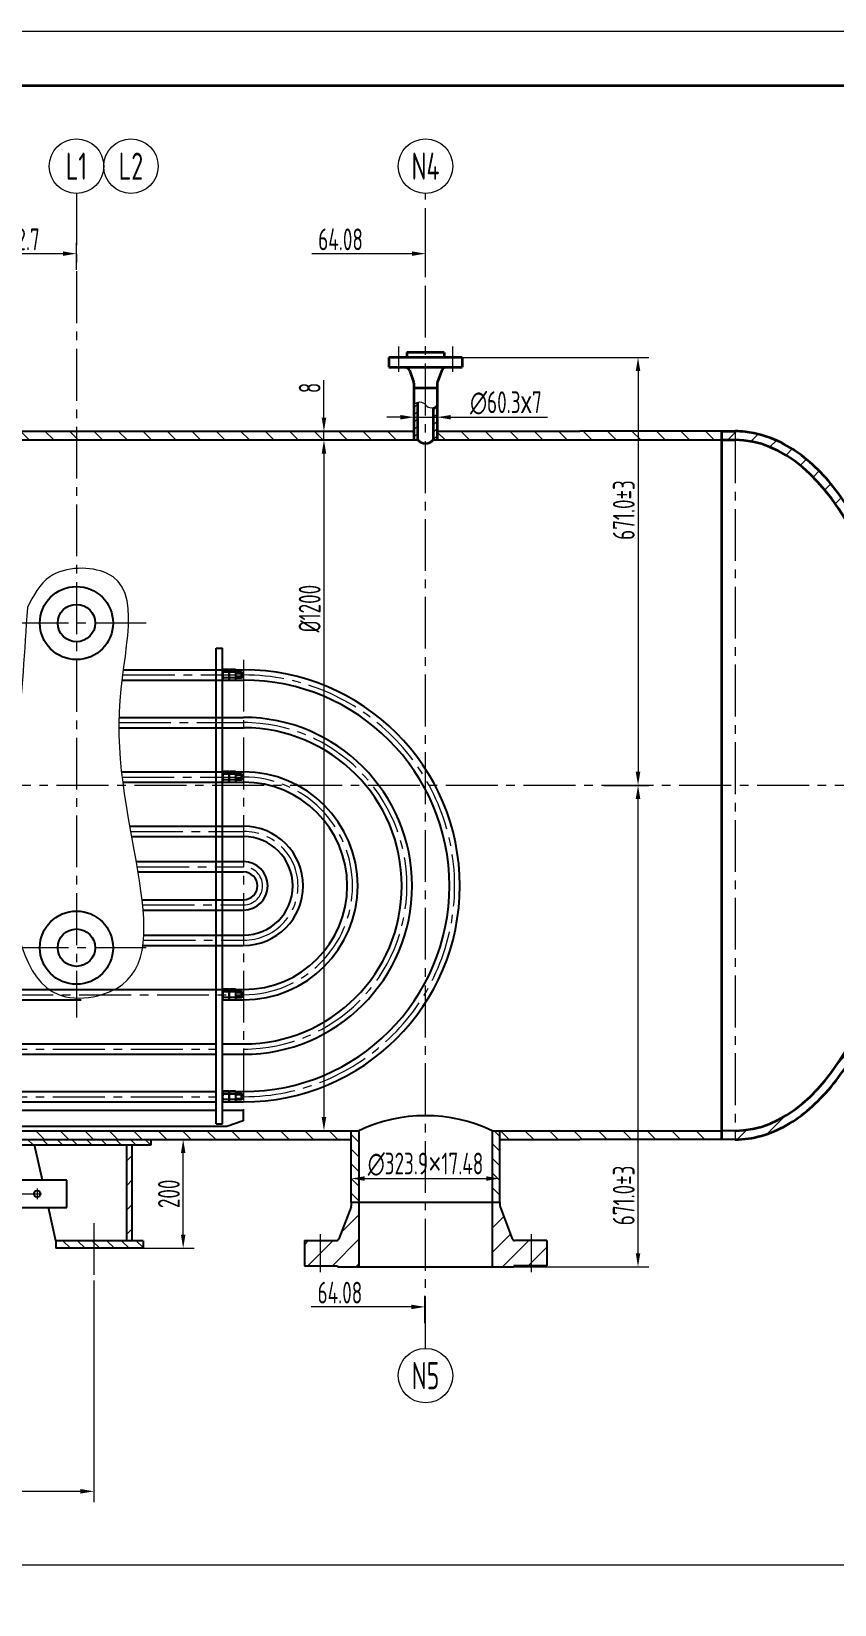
# Model space of a CAD drawing. Header units: millimetres. Extents: x 5765 to 6606, y -201 to 393.
# Drawn here: x 6173.1 to 6320.5, y 104.4 to 393.4 of the extents above; entities that cross this region are included whole.
import ezdxf
from ezdxf.enums import TextEntityAlignment as Align

# ---------------------------------------------------------------- set-up
doc = ezdxf.new("R2010")
doc.units = ezdxf.units.MM
doc.linetypes.add('CENTER2', pattern=[28.575, 19.05, -3.175, 3.175, -3.175])
for name, color, linetype, lineweight in [('1粗实线', 7, 'Continuous', 35), ('2细实线', 3, 'Continuous', 13), ('3中心线', 1, 'CENTER2', 13), ('6剖面线', 6, 'Continuous', 13), ('7文本', 2, 'Continuous', 13), ('8标注', 3, 'Continuous', 13), ('9图表', 4, 'Continuous', 13)]:
    doc.layers.add(name, color=color, linetype=linetype, lineweight=lineweight)
doc.styles.add('lanpec', font='bpec_e.shx', dxfattribs={"width": 0.75, "bigfont": 'hztxt.shx'})
doc.styles.add('lanpec-dim', font='bpec_e.shx', dxfattribs={"width": 0.75})
doc.dimstyles.new('lanpec', dxfattribs={"dimtxt": 4, "dimasz": 2.5, "dimexe": 2, "dimexo": 0, "dimtad": 1, "dimdsep": 46, "dimtxsty": 'lanpec-dim', "dimcen": 2.5, "dimclrd": 256, "dimclre": 256, "dimclrt": 256, "dimazin": 0, "dimtfac": 1, "dimtmove": 0, "dimatfit": 3, "dimfxl": 1, "dimlwd": -1, "dimlwe": -1, "dimarcsym": 0})
doc.dimstyles.new('lanpec$0', dxfattribs={"dimscale": 10, "dimtxt": 4, "dimasz": 2.5, "dimexe": 2, "dimexo": 0, "dimtad": 1, "dimdec": 1, "dimdsep": 46, "dimtxsty": 'lanpec-dim', "dimcen": 0.09, "dimclrd": 256, "dimclre": 256, "dimclrt": 256, "dimadec": 1, "dimazin": 0, "dimtfac": 0.707, "dimtdec": 1, "dimtmove": 0, "dimatfit": 3, "dimfxl": 1, "dimarcsym": 0})
pattern_1 = [(135, (0, -6.19), (-2.245064, -2.245064), [])]

# ---------------------------------------------------------------- blocks, each defined once
blk = doc.blocks.new('A1')
at = {"layer": '1粗实线'}
blk.add_lwpolyline([(-816, 10), (-10, 10), (-10, 584), (-816, 584)], close=True, dxfattribs=at)
at = {"layer": '9图表'}
blk.add_lwpolyline([(-841, 0), (0, 0), (0, 594), (-841, 594)], close=True, dxfattribs=at)
blk = doc.blocks.new('*D49')
at = {"layer": '8标注', "transparency": 16777216}
for p, q in [((6335.57, 254.91), (6335.57, 109.67)), ((5857.9, 236.45), (5857.9, 109.67)), ((5860.4, 111.67), (6333.07, 111.67))]:
    blk.add_line(p, q, dxfattribs=at)
for points in [[(5860.4, 112.09), (5860.4, 111.25), (5857.9, 111.67)], [(6333.07, 112.09), (6333.07, 111.25), (6335.57, 111.67)]]:
    blk.add_solid(points, dxfattribs=at)
at = {"layer": 'Defpoints', "color": 0, "transparency": 16777216}
for p in [(6335.57, 254.91), (5857.9, 236.45), (6335.57, 111.67)]:
    blk.add_point(p, dxfattribs=at)
at = {"layer": '8标注', "transparency": 16777216, "insert": (6096.73, 114.3), "char_height": 4, "attachment_point": 5, "style": 'lanpec-dim'}
blk.add_mtext('7701.343', dxfattribs=at)
blk = doc.blocks.new('*D50')
at = {"layer": '8标注', "transparency": 16777216}
for p, q in [((6226.76, 318.37), (6228.76, 318.37)), ((6226.76, 315.87), (6226.76, 193.95)), ((6226.76, 191.45), (6228.76, 191.45))]:
    blk.add_line(p, q, dxfattribs=at)
for points in [[(6226.35, 315.87), (6227.18, 315.87), (6226.76, 318.37)], [(6226.35, 193.95), (6227.18, 193.95), (6226.76, 191.45)]]:
    blk.add_solid(points, dxfattribs=at)
at = {"layer": 'Defpoints', "color": 0, "transparency": 16777216}
for p in [(6226.76, 318.37), (6226.76, 191.45), (6226.76, 191.45)]:
    blk.add_point(p, dxfattribs=at)
at = {"layer": '8标注', "transparency": 16777216, "insert": (6224.14, 287.39), "char_height": 4, "attachment_point": 5, "rotation": 90, "style": 'lanpec-dim'}
blk.add_mtext('%%C1200', dxfattribs=at)
blk = doc.blocks.new('*D41')
at = {"layer": '8标注', "transparency": 16777216}
for p, q in [((6231.76, 182.67), (6231.76, 184.67)), ((6234.26, 182.67), (6256.56, 182.67)), ((6259.06, 181.28), (6259.06, 184.67))]:
    blk.add_line(p, q, dxfattribs=at)
for points in [[(6234.26, 183.08), (6234.26, 182.25), (6231.76, 182.67)], [(6256.56, 183.08), (6256.56, 182.25), (6259.06, 182.67)]]:
    blk.add_solid(points, dxfattribs=at)
at = {"layer": 'Defpoints', "color": 0, "transparency": 16777216}
for p in [(6231.76, 182.67), (6259.06, 182.67), (6259.06, 181.28)]:
    blk.add_point(p, dxfattribs=at)
at = {"layer": '8标注', "transparency": 16777216, "insert": (6245.41, 185.29), "char_height": 4, "attachment_point": 5, "style": 'lanpec-dim'}
blk.add_mtext('∅323.9{\\fArial|b0|i0|c0|p34;×}17.48', dxfattribs=at)
blk = doc.blocks.new('*D43')
at = {"layer": '8标注', "transparency": 16777216}
for p, q in [((6226.76, 322.47), (6226.76, 329.34)), ((6231.29, 319.97), (6224.76, 319.97)), ((6230.76, 318.37), (6224.76, 318.37)), ((6226.76, 318.37), (6226.76, 319.97)), ((6226.76, 315.87), (6226.76, 313.37))]:
    blk.add_line(p, q, dxfattribs=at)
for points in [[(6226.35, 322.47), (6227.18, 322.47), (6226.76, 319.97)], [(6226.35, 315.87), (6227.18, 315.87), (6226.76, 318.37)]]:
    blk.add_solid(points, dxfattribs=at)
at = {"layer": 'Defpoints', "color": 0, "transparency": 16777216}
for p in [(6226.76, 319.97), (6230.76, 318.37), (6231.29, 319.97)]:
    blk.add_point(p, dxfattribs=at)
at = {"layer": '8标注', "transparency": 16777216, "insert": (6224.14, 327.94), "char_height": 4, "attachment_point": 5, "rotation": 90, "style": 'lanpec-dim'}
blk.add_mtext('8', dxfattribs=at)
blk = doc.blocks.new('管口号')
at = {"layer": '2细实线'}
blk.add_circle((0, 5), 5, dxfattribs=at)
at = {"layer": '7文本', "style": 'lanpec', "width": 0.75}
blk.add_attdef('N', text='', height=5, dxfattribs=at).set_placement((0, 5), align=Align.MIDDLE_CENTER)
blk = doc.blocks.new('*D48')
at = {"layer": '8标注', "transparency": 16777216}
for p, q in [((6278.15, 254.91), (6286.42, 254.91)), ((6284.42, 168.95), (6284.42, 252.41)), ((6249.34, 166.45), (6286.42, 166.45))]:
    blk.add_line(p, q, dxfattribs=at)
for points in [[(6284, 252.41), (6284.84, 252.41), (6284.42, 254.91)], [(6284, 168.95), (6284.84, 168.95), (6284.42, 166.45)]]:
    blk.add_solid(points, dxfattribs=at)
at = {"layer": 'Defpoints', "color": 0, "transparency": 16777216}
for p in [(6278.15, 254.91), (6284.42, 254.91), (6249.34, 166.45)]:
    blk.add_point(p, dxfattribs=at)
at = {"layer": '8标注', "transparency": 16777216, "insert": (6281.79, 179.56), "char_height": 4, "attachment_point": 5, "rotation": 90, "style": 'lanpec-dim'}
blk.add_mtext('671.0±3', dxfattribs=at)
blk = doc.blocks.new('*D54')
at = {"layer": '8标注', "transparency": 16777216}
for p, q in [((6018.56, 163.73), (6018.56, 123.19)), ((6184.55, 163.91), (6184.55, 123.19)), ((6021.06, 125.19), (6182.05, 125.19))]:
    blk.add_line(p, q, dxfattribs=at)
for points in [[(6021.06, 125.61), (6021.06, 124.77), (6018.56, 125.19)], [(6182.05, 125.61), (6182.05, 124.77), (6184.55, 125.19)]]:
    blk.add_solid(points, dxfattribs=at)
at = {"layer": 'Defpoints', "color": 0, "transparency": 16777216}
for p in [(6018.56, 163.73), (6184.55, 163.91), (6184.55, 125.19)]:
    blk.add_point(p, dxfattribs=at)
at = {"layer": '8标注', "transparency": 16777216, "insert": (6101.56, 127.81), "char_height": 4, "attachment_point": 5, "style": 'lanpec-dim'}
blk.add_mtext('2700%%P3', dxfattribs=at)
blk = doc.blocks.new('*D60')
at = {"layer": '8标注', "transparency": 16777216}
for p, q in [((6195.05, 189.85), (6202.92, 189.85)), ((6200.92, 172.35), (6200.92, 187.35)), ((6193.55, 169.85), (6202.92, 169.85))]:
    blk.add_line(p, q, dxfattribs=at)
for points in [[(6200.51, 187.35), (6201.34, 187.35), (6200.92, 189.85)], [(6200.51, 172.35), (6201.34, 172.35), (6200.92, 169.85)]]:
    blk.add_solid(points, dxfattribs=at)
at = {"layer": 'Defpoints', "color": 0, "transparency": 16777216}
for p in [(6195.05, 189.85), (6200.92, 189.85), (6193.55, 169.85)]:
    blk.add_point(p, dxfattribs=at)
at = {"layer": '8标注', "transparency": 16777216, "insert": (6198.3, 179.85), "char_height": 4, "attachment_point": 5, "rotation": 90, "style": 'lanpec-dim'}
blk.add_mtext('200', dxfattribs=at)
blk = doc.blocks.new('*D55')
at = {"layer": '8标注', "transparency": 16777216}
for p, q in [((6243.28, 322.56), (6243.28, 324.56)), ((6247.55, 321.22), (6247.55, 324.56)), ((6240.78, 322.56), (6238.28, 322.56)), ((6243.28, 322.56), (6247.55, 322.56)), ((6250.05, 322.56), (6267.78, 322.56))]:
    blk.add_line(p, q, dxfattribs=at)
for points in [[(6240.78, 322.97), (6240.78, 322.14), (6243.28, 322.56)], [(6250.05, 322.97), (6250.05, 322.14), (6247.55, 322.56)]]:
    blk.add_solid(points, dxfattribs=at)
at = {"layer": 'Defpoints', "color": 0, "transparency": 16777216}
for p in [(6243.28, 322.56), (6247.55, 322.56), (6247.55, 321.22)]:
    blk.add_point(p, dxfattribs=at)
at = {"layer": '8标注', "transparency": 16777216, "insert": (6260.17, 325.18), "char_height": 4, "attachment_point": 5, "style": 'lanpec-dim'}
blk.add_mtext('∅60.3{\\fArial|b0|i0|c0|p34;x}7', dxfattribs=at)
blk = doc.blocks.new('*D58')
at = {"layer": '8标注', "transparency": 16777216}
for p, q in [((6248.84, 333.52), (6286.42, 333.52)), ((6284.42, 331.02), (6284.42, 257.41)), ((6278.15, 254.91), (6286.42, 254.91))]:
    blk.add_line(p, q, dxfattribs=at)
for points in [[(6284, 331.02), (6284.84, 331.02), (6284.42, 333.52)], [(6284, 257.41), (6284.84, 257.41), (6284.42, 254.91)]]:
    blk.add_solid(points, dxfattribs=at)
at = {"layer": 'Defpoints', "color": 0, "transparency": 16777216}
for p in [(6248.84, 333.52), (6278.15, 254.91), (6284.42, 254.91)]:
    blk.add_point(p, dxfattribs=at)
at = {"layer": '8标注', "transparency": 16777216, "insert": (6281.8, 305.5), "char_height": 4, "attachment_point": 5, "rotation": 90, "style": 'lanpec-dim'}
blk.add_mtext('671.0±3', dxfattribs=at)
blk = doc.blocks.new('*D72')
at = {"layer": '8标注', "transparency": 16777216}
for p, q in [((6181.33, 349.65), (6181.33, 354.61)), ((6178.83, 352.61), (6167.31, 352.61))]:
    blk.add_line(p, q, dxfattribs=at)
blk.add_solid([(6178.83, 353.03), (6178.83, 352.2), (6181.33, 352.61)], dxfattribs=at)
at = {"layer": 'Defpoints', "color": 0, "transparency": 16777216}
for p in [(6181.33, 352.61), (6148.63, 349.65), (6181.33, 349.65)]:
    blk.add_point(p, dxfattribs=at)
at = {"layer": '8标注', "transparency": 16777216, "insert": (6171.55, 355.24), "char_height": 4, "attachment_point": 5, "style": 'lanpec-dim'}
blk.add_mtext('32.7', dxfattribs=at)
blk = doc.blocks.new('_None')
blk = doc.blocks.new('*D73')
at = {"layer": '8标注', "transparency": 16777216}
for p, q in [((6245.41, 349.65), (6245.41, 354.61)), ((6242.91, 352.61), (6224.52, 352.61))]:
    blk.add_line(p, q, dxfattribs=at)
blk.add_solid([(6242.91, 353.03), (6242.91, 352.2), (6245.41, 352.61)], dxfattribs=at)
at = {"layer": 'Defpoints', "color": 0, "transparency": 16777216}
for p in [(6245.41, 352.61), (6181.33, 349.65), (6245.41, 349.65)]:
    blk.add_point(p, dxfattribs=at)
at = {"layer": '8标注', "transparency": 16777216, "insert": (6229.81, 355.24), "char_height": 4, "attachment_point": 5, "style": 'lanpec-dim'}
blk.add_mtext('64.08', dxfattribs=at)
blk = doc.blocks.new('*D76')
at = {"layer": '8标注', "transparency": 16777216}
for p, q in [((6242.79, 159.08), (6224.4, 159.08)), ((6245.29, 156.11), (6245.29, 161.08))]:
    blk.add_line(p, q, dxfattribs=at)
blk.add_solid([(6242.79, 159.49), (6242.79, 158.66), (6245.29, 159.08)], dxfattribs=at)
at = {"layer": 'Defpoints', "color": 0, "transparency": 16777216}
for p in [(6245.29, 159.08), (6181.21, 156.11), (6245.29, 156.11)]:
    blk.add_point(p, dxfattribs=at)
at = {"layer": '8标注', "transparency": 16777216, "insert": (6229.69, 161.7), "char_height": 4, "attachment_point": 5, "style": 'lanpec-dim'}
blk.add_mtext('64.08', dxfattribs=at)

msp = doc.modelspace()

# ---------------------------------------------------------------- hatches: boundary and pattern name
at = {"layer": '6剖面线'}
h = msp.add_hatch(dxfattribs=at)
h.set_pattern_fill('ANSI31', color=256, scale=0.3, style=0)
h.set_pattern_definition([(45, (4707.1285, 1258.6041), (-0.6735192, 0.6735192), [])])
h.paths.add_polyline_path([(6243.996, 325.311, 0.1674325), (6243.276, 324.824), (6243.276, 318.372), (6243.996, 318.372)])
h.paths.add_polyline_path([(6247.548, 324.824, -0.1674325), (6246.828, 324.336), (6246.828, 318.372), (6247.548, 318.372)])
h = msp.add_hatch(dxfattribs=at)
h.set_pattern_fill('ANSI31', color=256, angle=90, style=0)
h.set_pattern_definition(pattern_1)
h.paths.add_polyline_path([(6092.63, 319.972), (6081.22, 319.972), (6081.22, 318.372), (6092.63, 318.372)])
h.paths.add_polyline_path([(6243.276, 319.972), (6181.33, 319.972), (6181.33, 318.372), (6243.276, 318.372)])
h.paths.add_polyline_path([(6181.33, 319.972), (6148.63, 319.972), (6148.63, 318.372), (6181.33, 318.372)])
h.paths.add_polyline_path([(6148.63, 319.972), (6092.63, 319.972), (6092.63, 318.372), (6148.63, 318.372)])
h.paths.add_polyline_path([(6299.733, 319.972), (6273.753, 319.972), (6247.548, 319.972), (6247.548, 318.372), (6273.753, 318.372), (6299.733, 318.372)])
h = msp.add_hatch(dxfattribs=at)
h.set_pattern_fill('ANSI31', color=256, style=0)
h.set_pattern_definition([(45, (0, -6.19), (-2.245064, 2.245064), [])])
edge = h.paths.add_edge_path()
edge.add_spline(control_points=[(6302.233, 189.842), (6303.858, 189.842), (6305.483, 190.07), (6308.677, 190.967), (6310.247, 191.636), (6314.648, 194.159), (6317.361, 196.535), (6322.331, 202.527), (6324.59, 206.145), (6328.543, 214.38), (6330.237, 218.998), (6332.96, 228.93), (6333.99, 234.245), (6335.323, 245.217), (6335.626, 250.874), (6335.485, 262.153), (6335.041, 267.773), (6333.435, 278.603), (6332.273, 283.811), (6329.302, 293.469), (6327.492, 297.918), (6323.329, 305.766), (6320.976, 309.164), (6315.838, 314.678), (6313.05, 316.795), (6308.174, 319.07), (6306.168, 319.646), (6303.507, 319.937), (6302.87, 319.972), (6302.233, 319.972)], knot_values=[3.1415927, 3.1415927, 3.1415927, 3.1415927, 3.281154, 3.281154, 3.4207154, 3.4207154, 3.6840495, 3.6840495, 3.9473836, 3.9473836, 4.2107177, 4.2107177, 4.4740518, 4.4740518, 4.737386, 4.737386, 5.0007201, 5.0007201, 5.2640542, 5.2640542, 5.5273883, 5.5273883, 5.7907224, 5.7907224, 6.0540566, 6.0540566, 6.22848, 6.22848, 6.2831853, 6.2831853, 6.2831853, 6.2831853], degree=3, periodic=0)
edge.add_line((6302.233, 319.972), (6302.233, 318.372))
edge.add_ellipse((6302.233, 254.907), major_axis=(0, 63.465), ratio=0.5, start_angle=180, end_angle=360, ccw=False)
edge.add_line((6302.233, 191.442), (6302.233, 189.842))
h.paths.add_polyline_path([(6302.233, 319.972), (6300.773, 319.972, -0.2410799), (6300.253, 318.989, -0.1511721), (6299.733, 318.54), (6299.733, 318.372), (6302.233, 318.372)])
h.paths.add_polyline_path([(6300.773, 319.972), (6299.733, 319.972), (6299.733, 318.54, 0.1511721), (6300.253, 318.989, 0.2410799)], flags=17)
h.paths.add_polyline_path([(6302.233, 191.442), (6299.733, 191.442), (6299.733, 189.842), (6302.233, 189.842)])
h = msp.add_hatch(dxfattribs=at)
h.set_pattern_fill('ANSI31', color=256, angle=90, style=0)
h.set_pattern_definition(pattern_1)
h.paths.add_polyline_path([(6299.733, 191.446), (6259.062, 191.446), (6259.062, 189.846), (6299.733, 189.846)])
h.paths.add_polyline_path([(6119.93, 191.446), (6119.93, 189.846), (6231.762, 189.846), (6231.762, 191.446)])
h.paths.add_polyline_path([(6092.63, 189.846), (6092.63, 191.446), (6081.22, 191.446), (6081.22, 189.846)])
h = msp.add_hatch(dxfattribs=at)
h.set_pattern_fill('ANSI31', color=256, scale=0.6, angle=90, style=0)
h.set_pattern_definition([(135, (6231.4326, 182.9802), (-1.34704, -1.34704), [])])
h.paths.add_polyline_path([(6233.162, 178.246), (6231.762, 178.246), (6231.762, 191.446), (6233.162, 191.446)])
h.paths.add_polyline_path([(6259.062, 178.246), (6257.662, 178.246), (6257.662, 191.446), (6259.062, 191.446)])
h = msp.add_hatch(dxfattribs=at)
h.set_pattern_fill('ANSI31', color=256, scale=0.6, angle=90, style=0)
h.set_pattern_definition([(135, (6183.601, 189.392), (-1.34704, -1.34704), [])])
h.paths.add_polyline_path([(6187.415, 189.846), (6182.159, 189.846), (6182.159, 188.846), (6187.415, 188.846)])
h.paths.add_polyline_path([(6182.159, 188.846), (6182.159, 189.846), (6170.05, 189.846), (6170.05, 188.846)])
h.paths.add_polyline_path([(6187.415, 189.846), (6187.415, 188.846), (6195.05, 188.846), (6195.05, 189.846)])
h = msp.add_hatch(dxfattribs=at)
h.set_pattern_fill('ANSI31', color=256, style=0)
h.set_pattern_definition([(45, (4768.352, 1215.309), (-2.245064, 2.245064), [])])
h.paths.add_polyline_path([(6191.55, 188.846), (6190.55, 188.846), (6190.55, 171.246), (6191.55, 171.246)])
h = msp.add_hatch(dxfattribs=at)
h.set_pattern_fill('ANSI31', color=256, style=0)
h.set_pattern_definition([(45, (6013.491, 1222.529), (-2.245064, 2.245064), [])])
h.paths.add_polyline_path([(6264.782, 171.256), (6263.282, 171.256), (6263.282, 166.646), (6264.782, 166.646)])
h.paths.add_polyline_path([(6266.282, 171.256), (6264.782, 171.256), (6264.782, 166.646), (6266.282, 166.646)])
h.paths.add_polyline_path([(6263.282, 166.646), (6261.602, 166.646), (6261.602, 166.446), (6257.662, 166.446), (6257.662, 178.246), (6259.062, 178.246), (6259.062, 177.638, 0.09138), (6259.095, 177.46), (6261.339, 171.578, 0.3110597), (6261.807, 171.256), (6263.282, 171.256)])
h.paths.add_polyline_path([(6267.662, 166.646), (6266.282, 166.646), (6266.282, 171.256), (6267.662, 171.256)])
h.paths.add_polyline_path([(6233.162, 166.446), (6229.222, 166.446), (6229.222, 166.646), (6226.042, 166.646), (6226.042, 171.256), (6229.018, 171.256, 0.3110597), (6229.485, 171.578), (6231.729, 177.46, 0.09138), (6231.762, 177.638), (6231.762, 178.246), (6233.162, 178.246)])
h.paths.add_polyline_path([(6226.042, 166.646), (6223.162, 166.646), (6223.162, 171.256), (6226.042, 171.256)])
h = msp.add_hatch(dxfattribs=at)
h.set_pattern_fill('ANSI31', color=256, scale=0.6, angle=90, style=0)
h.set_pattern_definition([(135, (4768.352, 1215.3089), (-1.3470384, -1.3470384), [])])
h.paths.add_polyline_path([(6193.55, 169.846), (6193.55, 171.246), (6184.55, 171.246), (6184.55, 169.846)])
h.paths.add_polyline_path([(6184.55, 169.846), (6184.55, 171.246), (6177.55, 171.246), (6177.55, 169.846)])

# ---------------------------------------------------------------- linework, layer by layer
for p, q in [((6081.22, 319.972), (6243.276, 319.972)), ((6081.22, 318.372), (6243.996, 318.372)), ((6246.828, 318.372), (6273.753, 318.372)), ((6247.548, 319.972), (6273.753, 319.972)), ((6299.733, 319.972), (6273.753, 319.972)), ((6273.753, 318.372), (6299.733, 318.372)), ((6299.733, 319.968), (6299.733, 189.842)), ((6206.953, 192.746), (6206.953, 280.146)), ((6206.953, 280.146), (6208.153, 280.146)), ((6208.153, 192.746), (6208.153, 280.146)), ((6189.979, 276.146), (6208.153, 276.146)), ((6208.153, 276.146), (6212.003, 276.146)), ((6208.153, 274.446), (6208.153, 275.946)), ((6209.302, 276.196), (6208.224, 276.196)), ((6209.302, 275.696), (6208.224, 275.696)), ((6209.302, 274.696), (6208.224, 274.696)), ((6209.373, 274.446), (6209.373, 275.946)), ((6209.373, 274.446), (6209.373, 275.946)), ((6210.522, 276.196), (6209.444, 276.196)), ((6210.522, 275.696), (6209.444, 275.696)), ((6210.522, 274.696), (6209.444, 274.696)), ((6210.593, 274.446), (6210.593, 275.946)), ((6210.593, 275.796), (6211.593, 275.796)), ((6210.593, 275.596), (6211.793, 275.596)), ((6211.793, 274.796), (6210.593, 274.796)), ((6211.593, 275.796), (6211.793, 275.596)), ((6211.593, 275.796), (6211.593, 274.596)), ((6211.793, 274.796), (6211.593, 274.596)), ((6211.793, 275.596), (6211.793, 274.796)), ((6189.738, 274.246), (6208.153, 274.246)), ((6208.153, 274.246), (6212.003, 274.246)), ((6209.302, 274.196), (6208.224, 274.196)), ((6210.522, 274.196), (6209.444, 274.196)), ((6211.593, 274.596), (6210.593, 274.596)), ((6189.174, 267.396), (6208.153, 267.396)), ((6208.153, 267.396), (6212.003, 267.396)), ((6189.152, 265.496), (6208.153, 265.496)), ((6208.153, 265.496), (6212.003, 265.496)), ((6189.648, 257.396), (6208.153, 257.396)), ((6208.153, 257.396), (6212.003, 257.396)), ((6209.302, 257.446), (6208.224, 257.446)), ((6210.522, 257.446), (6209.444, 257.446)), ((6189.875, 255.496), (6208.153, 255.496)), ((6208.153, 255.696), (6208.153, 257.196)), ((6208.153, 255.496), (6212.003, 255.496)), ((6209.302, 256.946), (6208.224, 256.946)), ((6209.302, 255.946), (6208.224, 255.946)), ((6209.302, 255.446), (6208.224, 255.446)), ((6209.373, 255.696), (6209.373, 257.196)), ((6209.373, 255.696), (6209.373, 257.196)), ((6210.522, 256.946), (6209.444, 256.946)), ((6210.522, 255.946), (6209.444, 255.946)), ((6210.522, 255.446), (6209.444, 255.446)), ((6210.593, 255.696), (6210.593, 257.196)), ((6210.593, 257.046), (6211.593, 257.046)), ((6210.593, 256.846), (6211.793, 256.846)), ((6211.793, 256.046), (6210.593, 256.046)), ((6211.593, 255.846), (6210.593, 255.846)), ((6211.593, 257.046), (6211.793, 256.846)), ((6211.593, 257.046), (6211.593, 255.846)), ((6211.793, 256.046), (6211.593, 255.846)), ((6211.793, 256.846), (6211.793, 256.046)), ((6191.142, 247.396), (6208.153, 247.396)), ((6208.153, 247.396), (6212.003, 247.396)), ((6191.481, 245.496), (6208.153, 245.496)), ((6208.153, 245.496), (6212.003, 245.496)), ((6192.308, 240.896), (6208.153, 240.896)), ((6208.153, 240.896), (6212.003, 240.896)), ((6192.635, 238.996), (6208.153, 238.996)), ((6208.153, 238.996), (6212.003, 238.996)), ((6193.379, 233.896), (6208.153, 233.896)), ((6193.572, 231.996), (6208.153, 231.996)), ((6208.153, 233.896), (6212.003, 233.896)), ((6208.153, 231.996), (6212.003, 231.996)), ((6193.521, 225.496), (6208.153, 225.496)), ((6193.693, 227.396), (6208.153, 227.396)), ((6208.153, 227.396), (6212.003, 227.396)), ((6208.153, 225.496), (6212.003, 225.496)), ((6154.644, 217.396), (6208.153, 217.396)), ((6208.153, 217.396), (6212.003, 217.396)), ((6208.153, 215.696), (6208.153, 217.196)), ((6209.302, 217.446), (6208.224, 217.446)), ((6209.302, 216.946), (6208.224, 216.946)), ((6209.373, 215.696), (6209.373, 217.196)), ((6209.373, 215.696), (6209.373, 217.196)), ((6210.522, 217.446), (6209.444, 217.446)), ((6210.522, 216.946), (6209.444, 216.946)), ((6210.593, 215.696), (6210.593, 217.196)), ((6210.593, 217.046), (6211.593, 217.046)), ((6210.593, 216.846), (6211.793, 216.846)), ((6211.593, 217.046), (6211.793, 216.846)), ((6211.593, 217.046), (6211.593, 215.846)), ((6211.793, 216.846), (6211.793, 216.046)), ((5991.282, 215.496), (6182.173, 215.496)), ((6208.153, 215.496), (6212.003, 215.496)), ((6209.302, 215.946), (6208.224, 215.946)), ((6209.302, 215.446), (6208.224, 215.446)), ((6210.522, 215.946), (6209.444, 215.946)), ((6210.522, 215.446), (6209.444, 215.446)), ((6211.793, 216.046), (6210.593, 216.046)), ((6211.593, 215.846), (6210.593, 215.846)), ((6211.793, 216.046), (6211.593, 215.846)), ((5991.282, 207.396), (6206.953, 207.396)), ((5991.282, 205.496), (6206.953, 205.496)), ((6208.153, 207.396), (6212.003, 207.396)), ((6208.153, 205.496), (6212.003, 205.496)), ((5991.282, 198.646), (6206.953, 198.646)), ((5991.282, 196.746), (6206.953, 196.746)), ((6208.153, 198.646), (6212.003, 198.646)), ((6208.153, 196.946), (6208.153, 198.446)), ((6208.153, 196.746), (6212.003, 196.746)), ((6209.302, 198.696), (6208.224, 198.696)), ((6209.302, 198.196), (6208.224, 198.196)), ((6209.302, 197.196), (6208.224, 197.196)), ((6209.302, 196.696), (6208.224, 196.696)), ((6209.373, 196.946), (6209.373, 198.446)), ((6209.373, 196.946), (6209.373, 198.446)), ((6210.522, 198.696), (6209.444, 198.696)), ((6210.522, 198.196), (6209.444, 198.196)), ((6210.522, 197.196), (6209.444, 197.196)), ((6210.522, 196.696), (6209.444, 196.696)), ((6210.593, 196.946), (6210.593, 198.446)), ((6210.593, 198.296), (6211.593, 198.296)), ((6210.593, 198.096), (6211.793, 198.096)), ((6211.793, 197.296), (6210.593, 197.296)), ((6211.593, 197.096), (6210.593, 197.096)), ((6211.593, 198.296), (6211.793, 198.096)), ((6211.593, 198.296), (6211.593, 197.096)), ((6211.793, 197.296), (6211.593, 197.096)), ((6211.793, 198.096), (6211.793, 197.296)), ((5991.282, 195.246), (6206.953, 195.246)), ((6208.153, 195.246), (6211.953, 195.246)), ((6211.953, 195.246), (6211.953, 193.246)), ((6208.953, 192.246), (6116.687, 192.246)), ((6119.93, 191.446), (6233.162, 191.446)), ((6206.953, 192.746), (6208.153, 192.746)), ((6206.953, 192.746), (6208.153, 192.746)), ((6211.953, 193.246), (6208.953, 192.246)), ((6231.762, 178.246), (6231.762, 191.446)), ((6231.762, 178.246), (6231.762, 191.446)), ((6233.162, 191.446), (6233.162, 166.446)), ((6257.662, 191.446), (6273.753, 191.446)), ((6257.662, 191.446), (6257.662, 166.446)), ((6259.062, 178.246), (6259.062, 191.446)), ((6259.062, 178.246), (6259.062, 191.446)), ((6273.753, 191.446), (6299.733, 191.446)), ((6302.233, 191.442), (6299.733, 191.442)), ((6119.93, 189.846), (6231.762, 189.846)), ((6170.05, 188.846), (6182.159, 188.846)), ((6175.095, 182.346), (6173.658, 188.846)), ((6182.159, 188.846), (6195.05, 188.846)), ((6190.55, 171.246), (6190.55, 188.846)), ((6191.55, 171.246), (6191.55, 188.846)), ((6195.05, 188.846), (6195.05, 189.846)), ((6259.062, 189.846), (6273.753, 189.846)), ((6299.733, 189.846), (6273.753, 189.846)), ((6302.233, 189.842), (6299.733, 189.842)), ((6177.55, 171.246), (6176.201, 177.346)), ((6231.729, 177.46), (6229.485, 171.578)), ((6259.062, 178.246), (6231.762, 178.246)), ((6231.762, 178.246), (6231.762, 177.638)), ((6259.062, 178.246), (6259.062, 177.638)), ((6259.095, 177.46), (6261.339, 171.578)), ((6193.55, 171.246), (6177.55, 171.246)), ((6177.55, 171.246), (6177.55, 169.846)), ((6193.55, 171.246), (6193.55, 169.846)), ((6223.162, 171.256), (6223.162, 166.646)), ((6223.162, 171.256), (6229.018, 171.256)), ((6267.662, 171.256), (6261.807, 171.256)), ((6267.662, 171.256), (6267.662, 166.646)), ((6193.55, 169.846), (6177.55, 169.846)), ((6193.55, 169.846), (6177.55, 169.846)), ((6223.162, 166.646), (6229.222, 166.646)), ((6229.222, 166.646), (6229.222, 166.446)), ((6229.222, 166.446), (6261.602, 166.446)), ((6267.662, 166.646), (6261.602, 166.646)), ((6261.602, 166.646), (6261.602, 166.446))]:
    msp.add_line(p, q)
at = {"ltscale": 2}
for p, q in [((6179.55, 182.346), (6170.05, 182.346)), ((6179.55, 177.346), (6179.55, 182.346)), ((6170.05, 177.346), (6179.55, 177.346))]:
    msp.add_line(p, q, dxfattribs=at)
for centre, radius in [((6181.33, 284.732), 6.72), ((6181.33, 284.732), 3.432), ((6181.33, 225.085), 6.72), ((6181.33, 225.085), 3.432)]:
    msp.add_circle(centre, radius)
at = {"ltscale": 3}
msp.add_circle((6174.104, 179.846), 0.6, dxfattribs=at)
for centre, radius, start, end in [((6208.63, 275.946), 0.477, 148.35948, 211.64052), ((6209.953, 275.196), 1.8, 163.87238, 196.12762), ((6208.63, 274.446), 0.477, 148.35948, 211.64052), ((6208.896, 275.946), 0.477, 328.35948, 31.64052), ((6207.573, 275.196), 1.8, 343.87238, 16.12762), ((6208.896, 274.446), 0.477, 328.35948, 31.64052), ((6209.85, 275.946), 0.477, 148.35948, 211.64052), ((6211.173, 275.196), 1.8, 163.87238, 196.12762), ((6209.85, 274.446), 0.477, 148.35948, 211.64052), ((6210.116, 275.946), 0.477, 328.35948, 31.64052), ((6208.793, 275.196), 1.8, 343.87238, 16.12762), ((6210.116, 274.446), 0.477, 328.35948, 31.64052), ((6212.003, 236.446), 39.7, 270, 90), ((6212.003, 236.446), 37.8, 270, 90), ((6212.003, 236.446), 30.95, 270, 90), ((6212.003, 236.446), 29.05, 270, 90), ((6208.63, 257.196), 0.477, 148.35948, 211.64052), ((6208.896, 257.196), 0.477, 328.35948, 31.64052), ((6209.85, 257.196), 0.477, 148.35948, 211.64052), ((6210.116, 257.196), 0.477, 328.35948, 31.64052), ((6212.003, 236.446), 20.95, 270, 90), ((6209.953, 256.446), 1.8, 163.87238, 196.12762), ((6208.63, 255.696), 0.477, 148.35948, 211.64052), ((6207.573, 256.446), 1.8, 343.87238, 16.12762), ((6208.896, 255.696), 0.477, 328.35948, 31.64052), ((6211.173, 256.446), 1.8, 163.87238, 196.12762), ((6209.85, 255.696), 0.477, 148.35948, 211.64052), ((6208.793, 256.446), 1.8, 343.87238, 16.12762), ((6210.116, 255.696), 0.477, 328.35948, 31.64052), ((6212.003, 236.446), 19.05, 270, 90), ((6212.003, 236.446), 10.95, 270, 90), ((6212.003, 236.446), 9.05, 270, 90), ((6212.003, 236.446), 4.45, 270, 90), ((6212.003, 236.446), 2.55, 270, 90), ((6208.63, 217.196), 0.477, 148.35948, 211.64052), ((6209.953, 216.446), 1.8, 163.87238, 196.12762), ((6208.896, 217.196), 0.477, 328.35948, 31.64052), ((6207.573, 216.446), 1.8, 343.87238, 16.12762), ((6209.85, 217.196), 0.477, 148.35948, 211.64052), ((6211.173, 216.446), 1.8, 163.87238, 196.12762), ((6210.116, 217.196), 0.477, 328.35948, 31.64052), ((6208.793, 216.446), 1.8, 343.87238, 16.12762), ((6208.63, 215.696), 0.477, 148.35948, 211.64052), ((6208.896, 215.696), 0.477, 328.35948, 31.64052), ((6209.85, 215.696), 0.477, 148.35948, 211.64052), ((6210.116, 215.696), 0.477, 328.35948, 31.64052), ((6208.63, 198.446), 0.477, 148.35948, 211.64052), ((6209.953, 197.696), 1.8, 163.87238, 196.12762), ((6208.63, 196.946), 0.477, 148.35948, 211.64052), ((6208.896, 198.446), 0.477, 328.35948, 31.64052), ((6207.573, 197.696), 1.8, 343.87238, 16.12762), ((6208.896, 196.946), 0.477, 328.35948, 31.64052), ((6209.85, 198.446), 0.477, 148.35948, 211.64052), ((6211.173, 197.696), 1.8, 163.87238, 196.12762), ((6209.85, 196.946), 0.477, 148.35948, 211.64052), ((6210.116, 198.446), 0.477, 328.35948, 31.64052), ((6208.793, 197.696), 1.8, 343.87238, 16.12762), ((6210.116, 196.946), 0.477, 328.35948, 31.64052), ((6245.412, 165.745), 28.471, 64.51564, 115.48436), ((6231.262, 177.638), 0.5, 339.11524, 0), ((6259.562, 177.638), 0.5, 180, 200.88476), ((6229.018, 171.756), 0.5, 270, 339.11524), ((6261.807, 171.756), 0.5, 200.88476, 270)]:
    msp.add_arc(centre, radius, start, end)
at = {"layer": '1粗实线', "ltscale": 0.5}
for p, q in [((6252.132, 333.518), (6238.692, 333.518)), ((6238.692, 333.518), (6238.692, 331.726)), ((6248.844, 334.458), (6241.98, 334.458)), ((6241.98, 334.458), (6241.98, 333.518)), ((6248.844, 334.458), (6248.844, 333.518)), ((6252.132, 333.518), (6252.132, 331.726)), ((6238.692, 331.726), (6252.132, 331.726)), ((6242.444, 331.203), (6243.227, 329.084)), ((6248.381, 331.203), (6247.598, 329.084)), ((6243.276, 328.807), (6243.276, 327.958)), ((6243.276, 327.958), (6247.548, 327.958)), ((6243.276, 327.958), (6243.276, 318.372)), ((6247.548, 328.807), (6247.548, 327.958)), ((6247.548, 327.958), (6247.548, 318.372)), ((6243.996, 318.372), (6243.996, 325.311)), ((6246.828, 324.336), (6246.828, 318.372))]:
    msp.add_line(p, q, dxfattribs=at)
at = {"layer": '1粗实线'}
for p, q in [((6299.733, 319.972), (6302.233, 319.972)), ((6299.733, 319.972), (6299.733, 189.842)), ((6299.733, 318.372), (6302.233, 318.372))]:
    msp.add_line(p, q, dxfattribs=at)
at = {"layer": '1粗实线', "ltscale": 0.5}
for centre, radius, start, end in [((6241.693, 330.926), 0.8, 20.28013, 90), ((6249.131, 330.926), 0.8, 90, 159.71987), ((6242.476, 328.807), 0.8, 0, 20.28013), ((6248.348, 328.807), 0.8, 159.71987, 180), ((6245.412, 319.575), 1.858, 220.35736, 319.64264)]:
    msp.add_arc(centre, radius, start, end, dxfattribs=at)
at = {"layer": '1粗实线'}
msp.add_ellipse((6302.233, 254.907), major_axis=(0, 63.465), ratio=0.5, start_param=3.1415927, end_param=6.2831853, dxfattribs=at)
msp.add_open_spline([(6302.233, 189.842), (6303.858, 189.842), (6305.483, 190.07), (6308.677, 190.967), (6310.247, 191.636), (6314.648, 194.159), (6317.361, 196.535), (6322.331, 202.527), (6324.59, 206.145), (6328.543, 214.38), (6330.237, 218.998), (6332.96, 228.93), (6333.99, 234.245), (6335.323, 245.217), (6335.626, 250.874), (6335.485, 262.153), (6335.041, 267.773), (6333.435, 278.603), (6332.273, 283.811), (6329.302, 293.469), (6327.492, 297.918), (6323.329, 305.766), (6320.976, 309.164), (6315.838, 314.678), (6313.05, 316.795), (6308.174, 319.07), (6306.168, 319.646), (6303.507, 319.937), (6302.87, 319.972), (6302.233, 319.972)], degree=3, knots=[3.1415927, 3.1415927, 3.1415927, 3.1415927, 3.281154, 3.281154, 3.4207154, 3.4207154, 3.6840495, 3.6840495, 3.9473836, 3.9473836, 4.2107177, 4.2107177, 4.4740518, 4.4740518, 4.737386, 4.737386, 5.0007201, 5.0007201, 5.2640542, 5.2640542, 5.5273883, 5.5273883, 5.7907224, 5.7907224, 6.0540566, 6.0540566, 6.22848, 6.22848, 6.2831853, 6.2831853, 6.2831853, 6.2831853], dxfattribs=at)
at = {"layer": '2细实线'}
msp.add_lwpolyline([(6243.276, 324.824, -0.5), (6245.412, 324.824, 0.5), (6247.548, 324.824, 0.5)], format="xyb", dxfattribs=at)
at = {"layer": '3中心线', "ltscale": 0.5}
for p, q in [((6181.33, 363.682), (6181.33, 212.256)), ((6245.412, 151.446), (6245.412, 363.682)), ((6240.46, 335.536), (6240.46, 330.926)), ((6250.364, 335.536), (6250.364, 330.926)), ((6302.233, 319.972), (6302.233, 189.842)), ((6194.158, 284.732), (6168.501, 284.732)), ((6212.003, 277.991), (6212.003, 194.901)), ((6189.857, 275.196), (6212.003, 275.196)), ((6189.155, 266.446), (6212.003, 266.446)), ((6344.38, 254.909), (6081.22, 254.909)), ((6189.757, 256.446), (6212.003, 256.446)), ((6191.31, 246.446), (6212.003, 246.446)), ((6192.474, 239.946), (6212.003, 239.946)), ((6193.484, 232.946), (6212.003, 232.946)), ((6193.629, 226.446), (6212.003, 226.446)), ((6194.158, 225.085), (6168.501, 225.085)), ((6153.255, 216.446), (6212.003, 216.446)), ((5991.282, 206.446), (6206.953, 206.446)), ((5991.282, 197.696), (6206.953, 197.696)), ((6168.106, 179.846), (6174.876, 179.846)), ((6174.104, 180.809), (6174.104, 178.882)), ((6184.55, 174.478), (6184.55, 163.907)), ((6226.042, 172.446), (6226.042, 165.456)), ((6264.782, 172.446), (6264.782, 165.456))]:
    msp.add_line(p, q, dxfattribs=at)
for radius in [38.75, 30, 20, 10, 3.5]:
    msp.add_arc((6212.003, 236.446), radius, 270, 90, dxfattribs=at)
at = {"layer": '8标注'}
msp.add_spline([(6172.314, 287.568), (6176.455, 293.257), (6186.868, 293.89), (6189.212, 268.396), (6186.013, 216.463), (6179.338, 216.057), (6169.274, 236.421), (6170.561, 264.349), (6172.314, 287.568)], degree=3, dxfattribs=at)

# ---------------------------------------------------------------- block references
at = {"layer": '2细实线'}
msp.add_blockref('A1', (6606.028, -200.559), dxfattribs=at)
at = {"layer": '8标注'}
for p, values in [((6181.33, 363.682), {'N': 'L1'}), ((6191.33, 363.682), {'N': 'L2'}), ((6245.412, 363.682), {'N': 'N4'}), ((6245.412, 141.446), {'N': 'N5'})]:
    msp.add_blockref('管口号', p, dxfattribs=at).add_auto_attribs(values)

# ---------------------------------------------------------------- dimensions: what is measured, and where the dimension line sits
for base, p1, p2, picture, middle in [((6181.33, 352.612), (6148.63, 349.646), (6181.33, 349.646), '*D72', (6171.55, 352.612)), ((6245.412, 352.612), (6181.33, 349.646), (6245.412, 349.646), '*D73', (6229.81, 352.612)), ((6245.293, 159.077), (6181.21, 156.11), (6245.293, 156.11), '*D76', (6229.69, 159.077))]:
    dim = msp.add_linear_dim(base=base, p1=p1, p2=p2, dimstyle='lanpec$0', override={"dimscale": 1, "dimdec": 2, "dimblk1": 'None', "dimsah": 1, "dimcen": 2.5, "dimse1": 1, "dimsd1": 1, "dimadec": 2, "dimtfac": 1, "dimtdec": 2, "dimlwd": 65535, "dimlwe": 65535}, dxfattribs=at)
    dim.commit()
    dim.dimension.update_dxf_attribs({"geometry": picture, "text_midpoint": middle, "dimtype": 160})
for p1, angle, picture, middle in [((6248.844, 333.518), 90, '*D58', (6284.42, 305.502)), ((6249.336, 166.446), 270, '*D48', (6284.42, 179.559))]:
    dim = msp.add_linear_dim(base=(6284.42, 254.909), p1=p1, p2=(6278.15, 254.909), angle=angle, text='671.0±3', dimstyle='lanpec$0', override={"dimscale": 1, "dimdec": 2, "dimcen": 2.5, "dimadec": 2, "dimtfac": 1, "dimtdec": 2, "dimlwd": 65535, "dimlwe": 65535}, dxfattribs=at)
    dim.commit()
    dim.dimension.update_dxf_attribs({"geometry": picture, "text_midpoint": middle, "dimtype": 160})
for base, p1, p2, text, picture, middle in [((6226.762, 319.972), (6230.762, 318.372), (6231.29, 319.972), '8', '*D43', (6226.762, 327.94)), ((6226.762, 191.446), (6226.762, 318.372), (6226.762, 191.446), '%%C1200', '*D50', (6226.762, 287.392))]:
    dim = msp.add_linear_dim(base=base, p1=p1, p2=p2, angle=90, text=text, dimstyle='lanpec', dxfattribs=at)
    dim.commit()
    dim.dimension.update_dxf_attribs({"geometry": picture, "text_midpoint": middle, "dimtype": 160})
dim = msp.add_linear_dim(base=(6247.548, 322.558), p1=(6243.276, 322.558), p2=(6247.548, 321.222), text='∅60.3{\\fArial|b0|i0|c0|p34;x}7', dimstyle='lanpec', dxfattribs=at)
dim.commit()
dim.dimension.update_dxf_attribs({"geometry": '*D55', "text_midpoint": (6260.165, 322.558), "dimtype": 160})
for base, p1, p2, text, picture, middle in [((6335.566, 111.67), (5857.902, 236.446), (6335.566, 254.907), '7701.343', '*D49', (6096.734, 114.295)), ((6259.062, 182.667), (6231.762, 182.667), (6259.062, 181.277), '∅323.9{\\fArial|b0|i0|c0|p34;×}17.48', '*D41', (6245.412, 185.292)), ((6184.55, 125.19), (6018.562, 163.729), (6184.55, 163.907), '2700%%P3', '*D54', (6101.556, 127.815))]:
    dim = msp.add_linear_dim(base=base, p1=p1, p2=p2, text=text, dimstyle='lanpec', dxfattribs=at)
    dim.commit()
    dim.dimension.update_dxf_attribs({"geometry": picture, "text_midpoint": middle})
dim = msp.add_linear_dim(base=(6200.924, 189.846), p1=(6193.55, 169.846), p2=(6195.05, 189.846), angle=90, text='200', dimstyle='lanpec', dxfattribs=at)
dim.commit()
dim.dimension.update_dxf_attribs({"geometry": '*D60', "text_midpoint": (6198.299, 179.846)})

doc.saveas('drawing.dxf')
